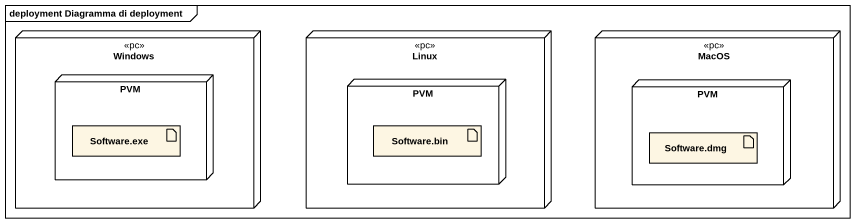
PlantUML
@startuml
mainframe deployment Diagramma di deployment
node Windows <<pc>> {
  node PVM {
    artifact "Software.exe" as Software_exe
  }
}
node Linux <<pc>> {
  node "PVM" as PVM_2 {
    artifact "Software.bin" as Software_bin
  }
}
node MacOS <<pc>> {
  node "PVM" as PVM_3 {
    artifact "Software.dmg" as Software_dmg
  }
}
@enduml
